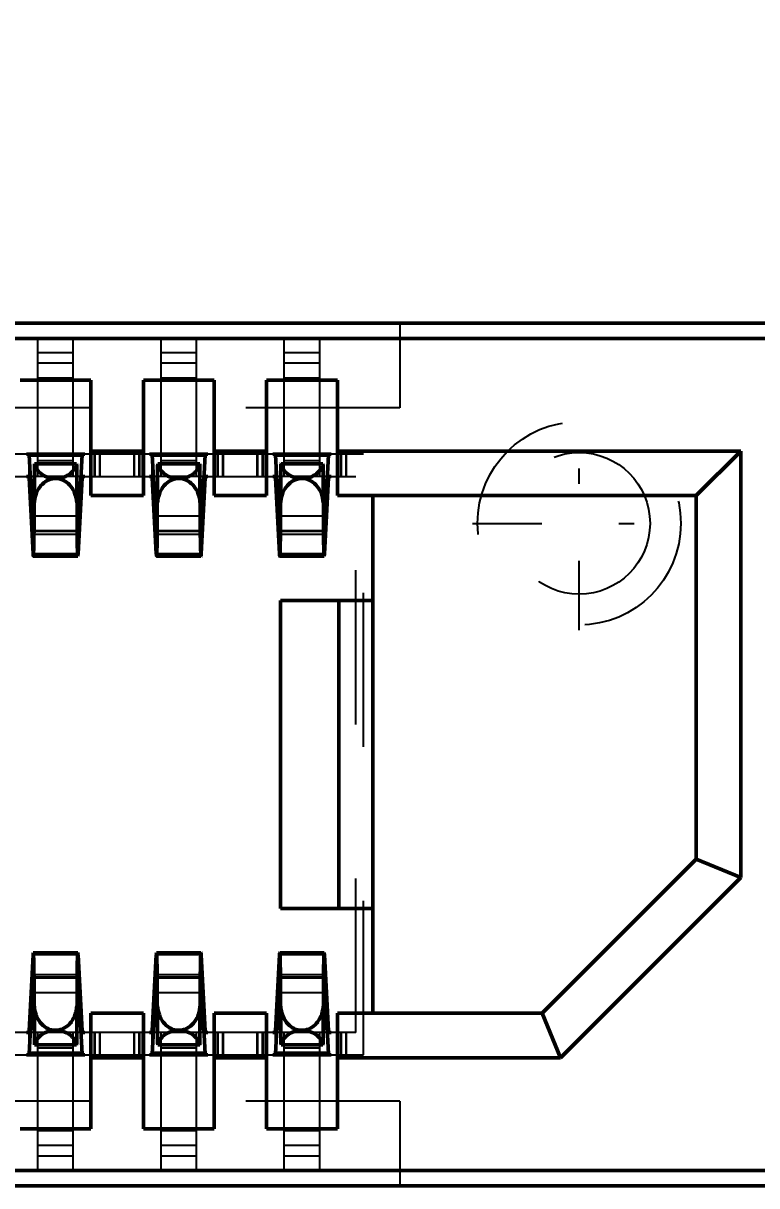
# Model space of a CAD drawing. Header units: millimetres. Extents: x -27 to 31.5, y -2.8 to 12.3.
# Drawn here: x 21.79 to 26.55, y -2.8 to 4.75 of the extents above; entities that cross this region are included whole.
import ezdxf

# ---------------------------------------------------------------- set-up
doc = ezdxf.new("R2010")
doc.units = ezdxf.units.MM
doc.linetypes.add('Center', pattern=[1.5, 0.45, -0.5, 0.05, -0.5])
doc.linetypes.add('Dashed', pattern=[2, 1, -1])
for name, color, linetype, lineweight in [('AM_0', 7, 'Continuous', 50), ('AM_4', 3, 'Continuous', 25), ('AM_5', 3, 'Continuous', 25), ('AM_7', 7, 'Center', 25), ('AM_9', 6, 'Dashed', 25)]:
    doc.layers.add(name, color=color, linetype=linetype, lineweight=lineweight)
doc.dimstyles.new('ISO-25', dxfattribs={"dimtxt": 2.5, "dimasz": 2.5, "dimexe": 1.25, "dimexo": 0.625, "dimtad": 1, "dimtxsty": 'Standard', "dimcen": 2.5, "dimadec": 0, "dimazin": 0, "dimtfac": 1, "dimtmove": 0, "dimatfit": 3, "dimfxl": 1, "dimarcsym": 0})

# ---------------------------------------------------------------- blocks, each defined once
blk = doc.blocks.new('1_ERF8_C_211_05_0_060PN_0_in_ERF8_060_05_0_L_DV_TR_4')
at = {"layer": 'AM_0'}
for p, q in [((22.182, 1.95), (21.8104, 1.95)), ((21.8183, 1.95), (21.8172, 1.95)), ((21.8278, 1.9438), (21.8545, 1.447)), ((22.1455, 1.447), (22.1722, 1.9438)), ((22.1828, 1.95), (22.1817, 1.95)), ((22.1896, 1.95), (22.1828, 1.95)), ((22.9896, 1.95), (22.6104, 1.95)), ((22.6183, 1.95), (22.6172, 1.95)), ((22.6278, 1.9438), (22.6545, 1.447)), ((22.9455, 1.447), (22.9722, 1.9438)), ((22.9828, 1.95), (22.9817, 1.95)), ((23.782, 1.95), (23.4104, 1.95)), ((23.4183, 1.95), (23.4172, 1.95)), ((23.4278, 1.9438), (23.4545, 1.447)), ((23.7455, 1.447), (23.7722, 1.9438)), ((23.7828, 1.95), (23.7817, 1.95)), ((23.7896, 1.95), (23.7828, 1.95)), ((21.8588, 1.547), (21.8625, 1.8698)), ((21.8604, 1.4519), (21.8625, 1.8698)), ((22.1359, 1.886), (21.8641, 1.886)), ((22.1375, 1.8698), (22.1412, 1.547)), ((22.1396, 1.4519), (22.1375, 1.8698)), ((22.6588, 1.547), (22.6625, 1.8698)), ((22.6604, 1.4519), (22.6625, 1.8698)), ((22.9359, 1.886), (22.6641, 1.886)), ((22.9375, 1.8698), (22.9412, 1.547)), ((22.9396, 1.4519), (22.9375, 1.8698)), ((23.4588, 1.547), (23.4625, 1.8698)), ((23.4625, 1.8698), (23.4604, 1.4519)), ((23.7359, 1.886), (23.4641, 1.886)), ((23.7375, 1.8698), (23.7412, 1.547)), ((23.7396, 1.4519), (23.7375, 1.8698)), ((21.8104, 1.805), (21.8249, 1.805)), ((21.854, 1.302), (21.8278, 1.7948)), ((22.0081, 1.791), (21.9919, 1.791)), ((22.1722, 1.7948), (22.146, 1.302)), ((22.1751, 1.805), (22.1896, 1.805)), ((22.6104, 1.805), (22.6249, 1.805)), ((22.654, 1.302), (22.6278, 1.7948)), ((22.8081, 1.791), (22.7919, 1.791)), ((22.9722, 1.7948), (22.946, 1.302)), ((22.9751, 1.805), (22.9896, 1.805)), ((23.4104, 1.805), (23.4249, 1.805)), ((23.454, 1.302), (23.4278, 1.7948)), ((23.6081, 1.791), (23.5919, 1.791)), ((23.7722, 1.7948), (23.746, 1.302)), ((23.7751, 1.805), (23.7896, 1.805)), ((21.8571, 1.447), (21.8545, 1.447)), ((22.1455, 1.447), (22.1429, 1.447)), ((22.6571, 1.447), (22.6545, 1.447)), ((22.9455, 1.447), (22.9429, 1.447)), ((23.4571, 1.447), (23.4545, 1.447)), ((23.7455, 1.447), (23.7429, 1.447)), ((22.1444, 1.288), (21.8556, 1.288)), ((22.9444, 1.288), (22.6556, 1.288)), ((23.7444, 1.288), (23.4556, 1.288)), ((21.8278, -1.7948), (21.854, -1.302)), ((22.1444, -1.288), (21.8556, -1.288)), ((22.146, -1.302), (22.1722, -1.7948)), ((22.6278, -1.7948), (22.654, -1.302)), ((22.9444, -1.288), (22.6556, -1.288)), ((22.946, -1.302), (22.9722, -1.7948)), ((23.4278, -1.7948), (23.454, -1.302)), ((23.7444, -1.288), (23.4556, -1.288)), ((23.746, -1.302), (23.7722, -1.7948)), ((21.8545, -1.447), (21.8278, -1.9438)), ((21.8571, -1.447), (21.8545, -1.447)), ((21.8604, -1.4519), (21.8625, -1.8698)), ((22.1375, -1.8698), (22.1396, -1.4519)), ((22.1455, -1.447), (22.1429, -1.447)), ((22.1722, -1.9438), (22.1455, -1.447)), ((22.6545, -1.447), (22.6278, -1.9438)), ((22.6571, -1.447), (22.6545, -1.447)), ((22.6604, -1.4519), (22.6625, -1.8698)), ((22.9375, -1.8698), (22.9396, -1.4519)), ((22.9455, -1.447), (22.9429, -1.447)), ((22.9722, -1.9438), (22.9455, -1.447)), ((23.4545, -1.447), (23.4278, -1.9438)), ((23.4571, -1.447), (23.4545, -1.447)), ((23.4625, -1.8698), (23.4604, -1.4519)), ((23.7375, -1.8698), (23.7396, -1.4519)), ((23.7455, -1.447), (23.7429, -1.447)), ((23.7722, -1.9438), (23.7455, -1.447)), ((21.8625, -1.8698), (21.8588, -1.547)), ((22.1412, -1.547), (22.1375, -1.8698)), ((22.6625, -1.8698), (22.6588, -1.547)), ((22.9412, -1.547), (22.9375, -1.8698)), ((23.4625, -1.8698), (23.4588, -1.547)), ((23.7412, -1.547), (23.7375, -1.8698)), ((21.8249, -1.805), (21.8104, -1.805)), ((22.0081, -1.791), (21.9919, -1.791)), ((22.1896, -1.805), (22.1751, -1.805)), ((22.6249, -1.805), (22.6104, -1.805)), ((22.8081, -1.791), (22.7919, -1.791)), ((22.9896, -1.805), (22.9751, -1.805)), ((23.4249, -1.805), (23.4104, -1.805)), ((23.6081, -1.791), (23.5919, -1.791)), ((23.7896, -1.805), (23.7751, -1.805)), ((22.1359, -1.886), (21.8641, -1.886)), ((22.9359, -1.886), (22.6641, -1.886)), ((23.7359, -1.886), (23.4641, -1.886)), ((21.8104, -1.95), (22.1896, -1.95)), ((21.8172, -1.95), (21.8183, -1.95)), ((22.1817, -1.95), (22.1828, -1.95)), ((22.6104, -1.95), (22.9896, -1.95)), ((22.6172, -1.95), (22.6183, -1.95)), ((22.9817, -1.95), (22.9828, -1.95)), ((23.4104, -1.95), (23.4172, -1.95)), ((23.4172, -1.95), (23.4183, -1.95)), ((23.418, -1.95), (23.7896, -1.95)), ((23.7817, -1.95), (23.7828, -1.95))]:
    blk.add_line(p, q, dxfattribs=at)
for points in [[(21.8278, 1.9438), (21.825, 1.9486), (21.8183, 1.95)], [(22.1817, 1.95), (22.1752, 1.9487), (22.1722, 1.9438)], [(22.6278, 1.9438), (22.625, 1.9486), (22.6183, 1.95)], [(22.9817, 1.95), (22.9752, 1.9487), (22.9722, 1.9438)], [(23.4278, 1.9438), (23.425, 1.9486), (23.4183, 1.95)], [(23.7817, 1.95), (23.7752, 1.9487), (23.7722, 1.9438)], [(21.8625, 1.8698), (21.8638, 1.8842), (21.8641, 1.886)], [(21.8641, 1.886), (21.8665, 1.8763), (21.87, 1.8668), (21.8745, 1.8576), (21.88, 1.8487), (21.8863, 1.8403), (21.8936, 1.8323), (21.9016, 1.825), (21.9104, 1.8182), (21.9198, 1.812), (21.9299, 1.8066), (21.9405, 1.802), (21.9516, 1.7981), (21.963, 1.795), (21.9747, 1.7927), (21.9866, 1.7913), (21.9919, 1.791)], [(22.0081, 1.791), (22.0201, 1.792), (22.0319, 1.7939), (22.0435, 1.7966), (22.0547, 1.8002), (22.0655, 1.8045), (22.0758, 1.8096), (22.0856, 1.8154), (22.0947, 1.8219), (22.103, 1.829), (22.1106, 1.8367), (22.1174, 1.845), (22.1232, 1.8536), (22.1281, 1.8627), (22.1321, 1.8721), (22.135, 1.8817), (22.1359, 1.886)], [(22.1359, 1.886), (22.1374, 1.8716), (22.1375, 1.8698)], [(22.6625, 1.8698), (22.6638, 1.8842), (22.6641, 1.886)], [(22.6641, 1.886), (22.6665, 1.8763), (22.67, 1.8668), (22.6745, 1.8576), (22.68, 1.8487), (22.6863, 1.8403), (22.6936, 1.8323), (22.7016, 1.825), (22.7104, 1.8182), (22.7198, 1.812), (22.7299, 1.8066), (22.7405, 1.802), (22.7516, 1.7981), (22.763, 1.795), (22.7747, 1.7927), (22.7866, 1.7913), (22.7919, 1.791)], [(22.8081, 1.791), (22.8201, 1.792), (22.8319, 1.7939), (22.8435, 1.7966), (22.8547, 1.8002), (22.8655, 1.8045), (22.8758, 1.8096), (22.8856, 1.8154), (22.8947, 1.8219), (22.903, 1.829), (22.9106, 1.8367), (22.9174, 1.845), (22.9232, 1.8536), (22.9281, 1.8627), (22.9321, 1.8721), (22.935, 1.8817), (22.9359, 1.886)], [(22.9359, 1.886), (22.9374, 1.8716), (22.9375, 1.8698)], [(23.4625, 1.8698), (23.4638, 1.8842), (23.4641, 1.886)], [(23.4641, 1.886), (23.4665, 1.8763), (23.47, 1.8668), (23.4745, 1.8576), (23.48, 1.8487), (23.4863, 1.8403), (23.4936, 1.8323), (23.5016, 1.825), (23.5104, 1.8182), (23.5198, 1.812), (23.5299, 1.8066), (23.5405, 1.802), (23.5516, 1.7981), (23.563, 1.795), (23.5747, 1.7927), (23.5866, 1.7913), (23.5919, 1.791)], [(23.6081, 1.791), (23.6201, 1.792), (23.6319, 1.7939), (23.6435, 1.7966), (23.6547, 1.8002), (23.6655, 1.8045), (23.6758, 1.8096), (23.6856, 1.8154), (23.6947, 1.8219), (23.703, 1.829), (23.7106, 1.8367), (23.7174, 1.845), (23.7232, 1.8536), (23.7281, 1.8627), (23.7321, 1.8721), (23.735, 1.8817), (23.7359, 1.886)], [(23.7359, 1.886), (23.7374, 1.8716), (23.7375, 1.8698)], [(21.8249, 1.805), (21.8274, 1.7978), (21.8278, 1.7948)], [(21.9919, 1.791), (21.9799, 1.7895), (21.9681, 1.7867), (21.9565, 1.7828), (21.9453, 1.7775), (21.9345, 1.7712), (21.9242, 1.7637), (21.9144, 1.7551), (21.9053, 1.7456), (21.897, 1.7351), (21.8894, 1.7238), (21.8826, 1.7117), (21.8768, 1.6989), (21.8719, 1.6856), (21.8679, 1.6718), (21.865, 1.6576), (21.8631, 1.6432), (21.8625, 1.6351)], [(22.1375, 1.6351), (22.1362, 1.6496), (22.1338, 1.6639), (22.1304, 1.6779), (22.1261, 1.6915), (22.1207, 1.7046), (22.1145, 1.7171), (22.1074, 1.7288), (22.0994, 1.7398), (22.0908, 1.7499), (22.0814, 1.759), (22.0714, 1.7671), (22.0608, 1.7741), (22.0498, 1.78), (22.0384, 1.7847), (22.0267, 1.7881), (22.0149, 1.7903), (22.0081, 1.791)], [(22.1722, 1.7948), (22.1738, 1.802), (22.1751, 1.805)], [(22.6249, 1.805), (22.6274, 1.7978), (22.6278, 1.7948)], [(22.7919, 1.791), (22.7799, 1.7895), (22.7681, 1.7867), (22.7565, 1.7828), (22.7453, 1.7775), (22.7345, 1.7712), (22.7242, 1.7637), (22.7144, 1.7551), (22.7053, 1.7456), (22.697, 1.7351), (22.6894, 1.7238), (22.6826, 1.7117), (22.6768, 1.6989), (22.6719, 1.6856), (22.6679, 1.6718), (22.665, 1.6576), (22.6631, 1.6432), (22.6625, 1.6351)], [(22.9375, 1.6351), (22.9362, 1.6496), (22.9338, 1.6639), (22.9304, 1.6779), (22.9261, 1.6915), (22.9207, 1.7046), (22.9145, 1.7171), (22.9074, 1.7288), (22.8994, 1.7398), (22.8908, 1.7499), (22.8814, 1.759), (22.8714, 1.7671), (22.8608, 1.7741), (22.8498, 1.78), (22.8384, 1.7847), (22.8267, 1.7881), (22.8149, 1.7903), (22.8081, 1.791)], [(22.9722, 1.7948), (22.9738, 1.802), (22.9751, 1.805)], [(23.4249, 1.805), (23.4274, 1.7978), (23.4278, 1.7948)], [(23.5919, 1.791), (23.5799, 1.7895), (23.5681, 1.7867), (23.5565, 1.7828), (23.5453, 1.7775), (23.5345, 1.7712), (23.5242, 1.7637), (23.5144, 1.7551), (23.5053, 1.7456), (23.497, 1.7351), (23.4894, 1.7238), (23.4826, 1.7117), (23.4768, 1.6989), (23.4719, 1.6856), (23.4679, 1.6718), (23.465, 1.6576), (23.4631, 1.6432), (23.4625, 1.6351)], [(23.7375, 1.6351), (23.7362, 1.6496), (23.7338, 1.6639), (23.7304, 1.6779), (23.7261, 1.6915), (23.7207, 1.7046), (23.7145, 1.7171), (23.7074, 1.7288), (23.6994, 1.7398), (23.6908, 1.7499), (23.6814, 1.759), (23.6714, 1.7671), (23.6608, 1.7741), (23.6498, 1.78), (23.6384, 1.7847), (23.6267, 1.7881), (23.6149, 1.7903), (23.6081, 1.791)], [(23.7722, 1.7948), (23.7738, 1.802), (23.7751, 1.805)], [(21.8588, 1.547), (21.8586, 1.5288), (21.8584, 1.5118), (21.8582, 1.4961), (21.8579, 1.4819), (21.8577, 1.4693), (21.8574, 1.4582), (21.8571, 1.449), (21.8568, 1.4415), (21.8565, 1.4359), (21.8562, 1.4322), (21.8559, 1.4304), (21.8558, 1.4302)], [(22.1442, 1.4302), (22.1439, 1.4312), (22.1436, 1.4341), (22.1433, 1.4389), (22.143, 1.4457), (22.1427, 1.4542), (22.1424, 1.4645), (22.1422, 1.4765), (22.1419, 1.4901), (22.1417, 1.5052), (22.1415, 1.5217), (22.1413, 1.5394), (22.1412, 1.547)], [(22.6588, 1.547), (22.6586, 1.5288), (22.6584, 1.5118), (22.6582, 1.4961), (22.6579, 1.4819), (22.6577, 1.4693), (22.6574, 1.4582), (22.6571, 1.449), (22.6568, 1.4415), (22.6565, 1.4359), (22.6562, 1.4322), (22.6559, 1.4304), (22.6558, 1.4302)], [(22.9442, 1.4302), (22.9439, 1.4312), (22.9436, 1.4341), (22.9433, 1.4389), (22.943, 1.4457), (22.9427, 1.4542), (22.9424, 1.4645), (22.9422, 1.4765), (22.9419, 1.4901), (22.9417, 1.5052), (22.9415, 1.5217), (22.9413, 1.5394), (22.9412, 1.547)], [(23.4588, 1.547), (23.4586, 1.5288), (23.4584, 1.5118), (23.4582, 1.4961), (23.4579, 1.4819), (23.4577, 1.4693), (23.4574, 1.4582), (23.4571, 1.449), (23.4568, 1.4415), (23.4565, 1.4359), (23.4562, 1.4322), (23.4559, 1.4304), (23.4558, 1.4302)], [(23.7442, 1.4302), (23.7439, 1.4312), (23.7436, 1.4341), (23.7433, 1.4389), (23.743, 1.4457), (23.7427, 1.4542), (23.7424, 1.4645), (23.7422, 1.4765), (23.7419, 1.4901), (23.7417, 1.5052), (23.7415, 1.5217), (23.7413, 1.5394), (23.7412, 1.547)], [(21.8558, 1.4302), (21.8555, 1.4312), (21.8552, 1.4341), (21.8549, 1.4389), (21.8546, 1.4457), (21.8545, 1.447)], [(21.8604, 1.4519), (21.86, 1.4227), (21.8596, 1.396), (21.8592, 1.3718), (21.8588, 1.3504), (21.8583, 1.3319), (21.8578, 1.3166), (21.8572, 1.3044), (21.8567, 1.2956), (21.8562, 1.2901), (21.8556, 1.288), (21.8556, 1.288)], [(22.1444, 1.288), (22.1439, 1.2897), (22.1433, 1.2948), (22.1428, 1.3032), (22.1423, 1.315), (22.1418, 1.33), (22.1413, 1.3481), (22.1408, 1.3692), (22.1404, 1.393), (22.14, 1.4195), (22.1396, 1.4484), (22.1396, 1.4519)], [(22.1455, 1.447), (22.1452, 1.44), (22.1449, 1.4348), (22.1446, 1.4316), (22.1443, 1.4302), (22.1442, 1.4302)], [(22.6558, 1.4302), (22.6555, 1.4312), (22.6552, 1.4341), (22.6549, 1.4389), (22.6546, 1.4457), (22.6545, 1.447)], [(22.6604, 1.4519), (22.66, 1.4227), (22.6596, 1.396), (22.6592, 1.3718), (22.6588, 1.3504), (22.6583, 1.3319), (22.6578, 1.3166), (22.6572, 1.3044), (22.6567, 1.2956), (22.6562, 1.2901), (22.6556, 1.288), (22.6556, 1.288)], [(22.9444, 1.288), (22.9439, 1.2897), (22.9433, 1.2948), (22.9428, 1.3032), (22.9423, 1.315), (22.9418, 1.33), (22.9413, 1.3481), (22.9408, 1.3692), (22.9404, 1.393), (22.94, 1.4195), (22.9396, 1.4484), (22.9396, 1.4519)], [(22.9455, 1.447), (22.9452, 1.44), (22.9449, 1.4348), (22.9446, 1.4316), (22.9443, 1.4302), (22.9442, 1.4302)], [(23.4558, 1.4302), (23.4555, 1.4312), (23.4552, 1.4341), (23.4549, 1.4389), (23.4546, 1.4457), (23.4545, 1.447)], [(23.4604, 1.4519), (23.46, 1.4227), (23.4596, 1.396), (23.4592, 1.3718), (23.4588, 1.3504), (23.4583, 1.3319), (23.4578, 1.3166), (23.4572, 1.3044), (23.4567, 1.2956), (23.4562, 1.2901), (23.4556, 1.288), (23.4556, 1.288)], [(23.7444, 1.288), (23.7439, 1.2897), (23.7433, 1.2948), (23.7428, 1.3032), (23.7423, 1.315), (23.7418, 1.33), (23.7413, 1.3481), (23.7408, 1.3692), (23.7404, 1.393), (23.74, 1.4195), (23.7396, 1.4484), (23.7396, 1.4519)], [(23.7455, 1.447), (23.7452, 1.44), (23.7449, 1.4348), (23.7446, 1.4316), (23.7443, 1.4302), (23.7442, 1.4302)], [(21.8556, 1.288), (21.855, 1.2896), (21.8545, 1.2946), (21.854, 1.302)], [(22.146, 1.302), (22.1455, 1.294), (22.1449, 1.2893), (22.1444, 1.288)], [(22.6556, 1.288), (22.655, 1.2896), (22.6545, 1.2946), (22.654, 1.302)], [(22.946, 1.302), (22.9455, 1.294), (22.9449, 1.2893), (22.9444, 1.288)], [(23.4556, 1.288), (23.455, 1.2896), (23.4545, 1.2946), (23.454, 1.302)], [(23.746, 1.302), (23.7455, 1.294), (23.7449, 1.2893), (23.7444, 1.288)], [(21.854, -1.302), (21.8545, -1.294), (21.8551, -1.2893), (21.8556, -1.288)], [(21.8556, -1.288), (21.8561, -1.2897), (21.8567, -1.2948), (21.8572, -1.3032), (21.8577, -1.315), (21.8582, -1.33), (21.8587, -1.3481), (21.8592, -1.3692), (21.8596, -1.393), (21.86, -1.4195), (21.8604, -1.4484), (21.8604, -1.4519)], [(22.1396, -1.4519), (22.14, -1.4227), (22.1404, -1.396), (22.1408, -1.3718), (22.1412, -1.3504), (22.1417, -1.3319), (22.1422, -1.3166), (22.1428, -1.3044), (22.1433, -1.2956), (22.1438, -1.2901), (22.1444, -1.288), (22.1444, -1.288)], [(22.1444, -1.288), (22.145, -1.2896), (22.1455, -1.2946), (22.146, -1.302)], [(22.654, -1.302), (22.6545, -1.294), (22.6551, -1.2893), (22.6556, -1.288)], [(22.6556, -1.288), (22.6561, -1.2897), (22.6567, -1.2948), (22.6572, -1.3032), (22.6577, -1.315), (22.6582, -1.33), (22.6587, -1.3481), (22.6592, -1.3692), (22.6596, -1.393), (22.66, -1.4195), (22.6604, -1.4484), (22.6604, -1.4519)], [(22.9396, -1.4519), (22.94, -1.4227), (22.9404, -1.396), (22.9408, -1.3718), (22.9412, -1.3504), (22.9417, -1.3319), (22.9422, -1.3166), (22.9428, -1.3044), (22.9433, -1.2956), (22.9438, -1.2901), (22.9444, -1.288), (22.9444, -1.288)], [(22.9444, -1.288), (22.945, -1.2896), (22.9455, -1.2946), (22.946, -1.302)], [(23.454, -1.302), (23.4545, -1.294), (23.4551, -1.2893), (23.4556, -1.288)], [(23.4556, -1.288), (23.4561, -1.2897), (23.4567, -1.2948), (23.4572, -1.3032), (23.4577, -1.315), (23.4582, -1.33), (23.4587, -1.3481), (23.4592, -1.3692), (23.4596, -1.393), (23.46, -1.4195), (23.4604, -1.4484), (23.4604, -1.4519)], [(23.7396, -1.4519), (23.74, -1.4227), (23.7404, -1.396), (23.7408, -1.3718), (23.7412, -1.3504), (23.7417, -1.3319), (23.7422, -1.3166), (23.7428, -1.3044), (23.7433, -1.2956), (23.7438, -1.2901), (23.7444, -1.288), (23.7444, -1.288)], [(23.7444, -1.288), (23.745, -1.2896), (23.7455, -1.2946), (23.746, -1.302)], [(21.8545, -1.447), (21.8548, -1.44), (21.8551, -1.4348), (21.8554, -1.4316), (21.8557, -1.4302), (21.8558, -1.4302)], [(21.8558, -1.4302), (21.8561, -1.4312), (21.8564, -1.4341), (21.8567, -1.4389), (21.857, -1.4457), (21.8573, -1.4542), (21.8576, -1.4645), (21.8578, -1.4765), (21.8581, -1.4901), (21.8583, -1.5052), (21.8585, -1.5217), (21.8587, -1.5394), (21.8588, -1.547)], [(22.1412, -1.547), (22.1414, -1.5288), (22.1416, -1.5118), (22.1418, -1.4961), (22.1421, -1.4819), (22.1423, -1.4693), (22.1426, -1.4582), (22.1429, -1.449), (22.1432, -1.4415), (22.1435, -1.4359), (22.1438, -1.4322), (22.1441, -1.4304), (22.1442, -1.4302)], [(22.1442, -1.4302), (22.1445, -1.4312), (22.1448, -1.4341), (22.1451, -1.4389), (22.1454, -1.4457), (22.1455, -1.447)], [(22.6545, -1.447), (22.6548, -1.44), (22.6551, -1.4348), (22.6554, -1.4316), (22.6557, -1.4302), (22.6558, -1.4302)], [(22.6558, -1.4302), (22.6561, -1.4312), (22.6564, -1.4341), (22.6567, -1.4389), (22.657, -1.4457), (22.6573, -1.4542), (22.6576, -1.4645), (22.6578, -1.4765), (22.6581, -1.4901), (22.6583, -1.5052), (22.6585, -1.5217), (22.6587, -1.5394), (22.6588, -1.547)], [(22.9412, -1.547), (22.9414, -1.5288), (22.9416, -1.5118), (22.9418, -1.4961), (22.9421, -1.4819), (22.9423, -1.4693), (22.9426, -1.4582), (22.9429, -1.449), (22.9432, -1.4415), (22.9435, -1.4359), (22.9438, -1.4322), (22.9441, -1.4304), (22.9442, -1.4302)], [(22.9442, -1.4302), (22.9445, -1.4312), (22.9448, -1.4341), (22.9451, -1.4389), (22.9454, -1.4457), (22.9455, -1.447)], [(23.4545, -1.447), (23.4548, -1.44), (23.4551, -1.4348), (23.4554, -1.4316), (23.4557, -1.4302), (23.4558, -1.4302)], [(23.4558, -1.4302), (23.4561, -1.4312), (23.4564, -1.4341), (23.4567, -1.4389), (23.457, -1.4457), (23.4573, -1.4542), (23.4576, -1.4645), (23.4578, -1.4765), (23.4581, -1.4901), (23.4583, -1.5052), (23.4585, -1.5217), (23.4587, -1.5394), (23.4588, -1.547)], [(23.7412, -1.547), (23.7414, -1.5288), (23.7416, -1.5118), (23.7418, -1.4961), (23.7421, -1.4819), (23.7423, -1.4693), (23.7426, -1.4582), (23.7429, -1.449), (23.7432, -1.4415), (23.7435, -1.4359), (23.7438, -1.4322), (23.7441, -1.4304), (23.7442, -1.4302)], [(23.7442, -1.4302), (23.7445, -1.4312), (23.7448, -1.4341), (23.7451, -1.4389), (23.7454, -1.4457), (23.7455, -1.447)], [(21.8625, -1.6351), (21.8638, -1.6496), (21.8662, -1.6639), (21.8696, -1.6779), (21.8739, -1.6915), (21.8793, -1.7046), (21.8855, -1.7171), (21.8926, -1.7288), (21.9006, -1.7398), (21.9092, -1.7499), (21.9186, -1.759), (21.9286, -1.7671), (21.9392, -1.7741), (21.9502, -1.78), (21.9616, -1.7847), (21.9733, -1.7881), (21.9851, -1.7903), (21.9919, -1.791)], [(22.0081, -1.791), (22.0201, -1.7895), (22.0319, -1.7867), (22.0435, -1.7828), (22.0547, -1.7775), (22.0655, -1.7712), (22.0758, -1.7637), (22.0856, -1.7551), (22.0947, -1.7456), (22.103, -1.7351), (22.1106, -1.7238), (22.1174, -1.7117), (22.1232, -1.6989), (22.1281, -1.6856), (22.1321, -1.6718), (22.135, -1.6576), (22.1369, -1.6432), (22.1375, -1.6351)], [(22.6625, -1.6351), (22.6638, -1.6496), (22.6662, -1.6639), (22.6696, -1.6779), (22.6739, -1.6915), (22.6793, -1.7046), (22.6855, -1.7171), (22.6926, -1.7288), (22.7006, -1.7398), (22.7092, -1.7499), (22.7186, -1.759), (22.7286, -1.7671), (22.7392, -1.7741), (22.7502, -1.78), (22.7616, -1.7847), (22.7733, -1.7881), (22.7851, -1.7903), (22.7919, -1.791)], [(22.8081, -1.791), (22.8201, -1.7895), (22.8319, -1.7867), (22.8435, -1.7828), (22.8547, -1.7775), (22.8655, -1.7712), (22.8758, -1.7637), (22.8856, -1.7551), (22.8947, -1.7456), (22.903, -1.7351), (22.9106, -1.7238), (22.9174, -1.7117), (22.9232, -1.6989), (22.9281, -1.6856), (22.9321, -1.6718), (22.935, -1.6576), (22.9369, -1.6432), (22.9375, -1.6351)], [(23.4625, -1.6351), (23.4638, -1.6496), (23.4662, -1.6639), (23.4696, -1.6779), (23.4739, -1.6915), (23.4793, -1.7046), (23.4855, -1.7171), (23.4926, -1.7288), (23.5006, -1.7398), (23.5092, -1.7499), (23.5186, -1.759), (23.5286, -1.7671), (23.5392, -1.7741), (23.5502, -1.78), (23.5616, -1.7847), (23.5733, -1.7881), (23.5851, -1.7903), (23.5919, -1.791)], [(23.6081, -1.791), (23.6201, -1.7895), (23.6319, -1.7867), (23.6435, -1.7828), (23.6547, -1.7775), (23.6655, -1.7712), (23.6758, -1.7637), (23.6856, -1.7551), (23.6947, -1.7456), (23.703, -1.7351), (23.7106, -1.7238), (23.7174, -1.7117), (23.7232, -1.6989), (23.7281, -1.6856), (23.7321, -1.6718), (23.735, -1.6576), (23.7369, -1.6432), (23.7375, -1.6351)], [(21.8278, -1.7948), (21.8262, -1.802), (21.8249, -1.805)], [(21.9919, -1.791), (21.9799, -1.792), (21.9681, -1.7939), (21.9565, -1.7966), (21.9453, -1.8002), (21.9345, -1.8045), (21.9242, -1.8096), (21.9144, -1.8154), (21.9053, -1.8219), (21.897, -1.829), (21.8894, -1.8367), (21.8826, -1.845), (21.8768, -1.8536), (21.8719, -1.8627), (21.8679, -1.8721), (21.865, -1.8817), (21.8641, -1.886)], [(22.1359, -1.886), (22.1335, -1.8763), (22.13, -1.8668), (22.1255, -1.8576), (22.12, -1.8487), (22.1137, -1.8403), (22.1064, -1.8323), (22.0984, -1.825), (22.0896, -1.8182), (22.0802, -1.812), (22.0701, -1.8066), (22.0595, -1.802), (22.0484, -1.7981), (22.037, -1.795), (22.0253, -1.7927), (22.0134, -1.7913), (22.0081, -1.791)], [(22.1751, -1.805), (22.1726, -1.7978), (22.1722, -1.7948)], [(22.6278, -1.7948), (22.6262, -1.802), (22.6249, -1.805)], [(22.7919, -1.791), (22.7799, -1.792), (22.7681, -1.7939), (22.7565, -1.7966), (22.7453, -1.8002), (22.7345, -1.8045), (22.7242, -1.8096), (22.7144, -1.8154), (22.7053, -1.8219), (22.697, -1.829), (22.6894, -1.8367), (22.6826, -1.845), (22.6768, -1.8536), (22.6719, -1.8627), (22.6679, -1.8721), (22.665, -1.8817), (22.6641, -1.886)], [(22.9359, -1.886), (22.9335, -1.8763), (22.93, -1.8668), (22.9255, -1.8576), (22.92, -1.8487), (22.9137, -1.8403), (22.9064, -1.8323), (22.8984, -1.825), (22.8896, -1.8182), (22.8802, -1.812), (22.8701, -1.8066), (22.8595, -1.802), (22.8484, -1.7981), (22.837, -1.795), (22.8253, -1.7927), (22.8134, -1.7913), (22.8081, -1.791)], [(22.9751, -1.805), (22.9726, -1.7978), (22.9722, -1.7948)], [(23.4278, -1.7948), (23.4262, -1.802), (23.4249, -1.805)], [(23.5919, -1.791), (23.5799, -1.792), (23.5681, -1.7939), (23.5565, -1.7966), (23.5453, -1.8002), (23.5345, -1.8045), (23.5242, -1.8096), (23.5144, -1.8154), (23.5053, -1.8219), (23.497, -1.829), (23.4894, -1.8367), (23.4826, -1.845), (23.4768, -1.8536), (23.4719, -1.8627), (23.4679, -1.8721), (23.465, -1.8817), (23.4641, -1.886)], [(23.7359, -1.886), (23.7335, -1.8763), (23.73, -1.8668), (23.7255, -1.8576), (23.72, -1.8487), (23.7137, -1.8403), (23.7064, -1.8323), (23.6984, -1.825), (23.6896, -1.8182), (23.6802, -1.812), (23.6701, -1.8066), (23.6595, -1.802), (23.6484, -1.7981), (23.637, -1.795), (23.6253, -1.7927), (23.6134, -1.7913), (23.6081, -1.791)], [(23.7751, -1.805), (23.7726, -1.7978), (23.7722, -1.7948)], [(21.8641, -1.886), (21.8626, -1.8716), (21.8625, -1.8698)], [(22.1375, -1.8698), (22.1362, -1.8842), (22.1359, -1.886)], [(22.6641, -1.886), (22.6626, -1.8716), (22.6625, -1.8698)], [(22.9375, -1.8698), (22.9362, -1.8842), (22.9359, -1.886)], [(23.4641, -1.886), (23.4626, -1.8716), (23.4625, -1.8698)], [(23.7375, -1.8698), (23.7362, -1.8842), (23.7359, -1.886)], [(21.8183, -1.95), (21.8248, -1.9487), (21.8278, -1.9438)], [(22.1722, -1.9438), (22.175, -1.9486), (22.1817, -1.95)], [(22.6183, -1.95), (22.6248, -1.9487), (22.6278, -1.9438)], [(22.9722, -1.9438), (22.975, -1.9486), (22.9817, -1.95)], [(23.4183, -1.95), (23.4248, -1.9487), (23.4278, -1.9438)], [(23.7722, -1.9438), (23.775, -1.9486), (23.7817, -1.95)]]:
    blk.add_lwpolyline(points, dxfattribs=at)
at = {"layer": 'AM_4'}
for p, q in [((21.8278, 1.7948), (21.8278, 1.9438)), ((22.1717, 1.936), (21.8283, 1.936)), ((22.1722, 1.7948), (22.1722, 1.9438)), ((22.6278, 1.7948), (22.6278, 1.9438)), ((22.9717, 1.936), (22.6283, 1.936)), ((22.9722, 1.7948), (22.9722, 1.9438)), ((23.4278, 1.7948), (23.4278, 1.9438)), ((23.7717, 1.936), (23.4283, 1.936)), ((23.7722, 1.7948), (23.7722, 1.9438)), ((22.1396, 1.4519), (21.8604, 1.4519)), ((22.9396, 1.4519), (22.6604, 1.4519)), ((23.7396, 1.4519), (23.4604, 1.4519)), ((22.1396, -1.4519), (21.8604, -1.4519)), ((22.9396, -1.4519), (22.6604, -1.4519)), ((23.7396, -1.4519), (23.4604, -1.4519)), ((21.8278, -1.9438), (21.8278, -1.7948)), ((22.1722, -1.9438), (22.1722, -1.7948)), ((22.6278, -1.9438), (22.6278, -1.7948)), ((22.9722, -1.9438), (22.9722, -1.7948)), ((23.4278, -1.9438), (23.4278, -1.7948)), ((23.7722, -1.9438), (23.7722, -1.7948)), ((22.1717, -1.936), (21.8283, -1.936)), ((22.9717, -1.936), (22.6283, -1.936)), ((23.7717, -1.936), (23.4283, -1.936))]:
    blk.add_line(p, q, dxfattribs=at)
at = {"layer": 'AM_9'}
for p, q in [((22.115, 2.705), (21.885, 2.705)), ((21.885, 1.805), (21.885, 2.705)), ((22.115, 1.805), (22.115, 2.705)), ((22.915, 2.705), (22.685, 2.705)), ((22.685, 1.805), (22.685, 2.705)), ((22.915, 1.805), (22.915, 2.705)), ((23.715, 2.705), (23.485, 2.705)), ((23.485, 1.805), (23.485, 2.705)), ((23.715, 1.805), (23.715, 2.705)), ((22.115, 2.607), (21.885, 2.607)), ((22.915, 2.607), (22.685, 2.607)), ((23.715, 2.607), (23.485, 2.607)), ((22.115, 2.539), (21.885, 2.539)), ((22.915, 2.539), (22.685, 2.539)), ((23.715, 2.539), (23.485, 2.539)), ((22.115, 2.4432), (21.885, 2.4432)), ((22.915, 2.4432), (22.685, 2.4432)), ((23.715, 2.4432), (23.485, 2.4432)), ((21.8104, 1.95), (21.3896, 1.95)), ((22.1828, 1.95), (21.8172, 1.95)), ((22.115, 1.906), (21.885, 1.906)), ((22.6104, 1.95), (22.1896, 1.95)), ((22.2362, 1.805), (22.2362, 1.95)), ((22.2524, 1.805), (22.2524, 1.95)), ((22.2562, 1.805), (22.2562, 1.95)), ((22.287, 1.805), (22.287, 1.95)), ((22.29, 1.805), (22.29, 1.95)), ((22.51, 1.805), (22.51, 1.95)), ((22.513, 1.805), (22.513, 1.95)), ((22.5438, 1.805), (22.5438, 1.95)), ((22.5476, 1.805), (22.5476, 1.95)), ((22.5638, 1.805), (22.5638, 1.95)), ((22.9828, 1.95), (22.6172, 1.95)), ((22.915, 1.906), (22.685, 1.906)), ((23.4104, 1.95), (22.9896, 1.95)), ((23.0362, 1.805), (23.0362, 1.95)), ((23.0524, 1.805), (23.0524, 1.95)), ((23.0562, 1.805), (23.0562, 1.95)), ((23.087, 1.805), (23.087, 1.95)), ((23.09, 1.805), (23.09, 1.95)), ((23.31, 1.805), (23.31, 1.95)), ((23.313, 1.805), (23.313, 1.95)), ((23.3438, 1.805), (23.3438, 1.95)), ((23.3476, 1.805), (23.3476, 1.95)), ((23.3638, 1.805), (23.3638, 1.95)), ((23.7828, 1.95), (23.4172, 1.95)), ((23.715, 1.906), (23.485, 1.906)), ((24, 1.95), (23.7896, 1.95)), ((23.8362, 1.805), (23.8362, 1.95)), ((23.8524, 1.805), (23.8524, 1.95)), ((23.8562, 1.805), (23.8562, 1.95)), ((23.887, 1.805), (23.887, 1.95)), ((23.89, 1.805), (23.89, 1.95)), ((24, -1.95), (24, 1.95)), ((21.3896, 1.805), (21.8104, 1.805)), ((22.1751, 1.805), (21.8249, 1.805)), ((22.1896, 1.805), (22.6104, 1.805)), ((22.9751, 1.805), (22.6249, 1.805)), ((22.9896, 1.805), (23.4104, 1.805)), ((23.7751, 1.805), (23.4249, 1.805)), ((23.7896, 1.805), (23.95, 1.805)), ((23.95, -1.805), (23.95, 1.805)), ((22.1412, 1.547), (21.8588, 1.547)), ((22.9412, 1.547), (22.6588, 1.547)), ((23.7412, 1.547), (23.4588, 1.547)), ((22.1429, 1.447), (21.8571, 1.447)), ((22.9429, 1.447), (22.6571, 1.447)), ((23.7429, 1.447), (23.4571, 1.447)), ((21.8558, 1.4302), (22.1442, 1.4302)), ((22.6558, 1.4302), (22.9442, 1.4302)), ((23.4558, 1.4302), (23.7442, 1.4302)), ((22.146, 1.302), (21.854, 1.302)), ((22.946, 1.302), (22.654, 1.302)), ((23.746, 1.302), (23.454, 1.302)), ((22.146, -1.302), (21.854, -1.302)), ((22.946, -1.302), (22.654, -1.302)), ((23.746, -1.302), (23.454, -1.302)), ((22.1442, -1.4302), (21.8558, -1.4302)), ((22.9442, -1.4302), (22.6558, -1.4302)), ((23.7442, -1.4302), (23.4558, -1.4302)), ((22.1429, -1.447), (21.8571, -1.447)), ((22.9429, -1.447), (22.6571, -1.447)), ((23.7429, -1.447), (23.4571, -1.447)), ((22.1412, -1.547), (21.8588, -1.547)), ((22.9412, -1.547), (22.6588, -1.547)), ((23.7412, -1.547), (23.4588, -1.547)), ((21.8104, -1.805), (21.3896, -1.805)), ((22.1751, -1.805), (21.8249, -1.805)), ((21.885, -2.705), (21.885, -1.805)), ((22.115, -2.705), (22.115, -1.805)), ((22.6104, -1.805), (22.1896, -1.805)), ((22.2362, -1.95), (22.2362, -1.805)), ((22.2524, -1.95), (22.2524, -1.805)), ((22.2562, -1.95), (22.2562, -1.805)), ((22.287, -1.95), (22.287, -1.805)), ((22.29, -1.95), (22.29, -1.805)), ((22.51, -1.95), (22.51, -1.805)), ((22.513, -1.95), (22.513, -1.805)), ((22.5438, -1.95), (22.5438, -1.805)), ((22.5476, -1.95), (22.5476, -1.805)), ((22.5638, -1.95), (22.5638, -1.805)), ((22.9751, -1.805), (22.6249, -1.805)), ((22.685, -2.705), (22.685, -1.805)), ((22.915, -2.705), (22.915, -1.805)), ((23.4104, -1.805), (22.9896, -1.805)), ((23.0362, -1.95), (23.0362, -1.805)), ((23.0524, -1.95), (23.0524, -1.805)), ((23.0562, -1.95), (23.0562, -1.805)), ((23.087, -1.95), (23.087, -1.805)), ((23.09, -1.95), (23.09, -1.805)), ((23.31, -1.95), (23.31, -1.805)), ((23.313, -1.95), (23.313, -1.805)), ((23.3438, -1.95), (23.3438, -1.805)), ((23.3476, -1.95), (23.3476, -1.805)), ((23.3638, -1.95), (23.3638, -1.805)), ((23.7751, -1.805), (23.4249, -1.805)), ((23.485, -2.705), (23.485, -1.805)), ((23.715, -2.705), (23.715, -1.805)), ((23.95, -1.805), (23.7896, -1.805)), ((23.8362, -1.95), (23.8362, -1.805)), ((23.8524, -1.95), (23.8524, -1.805)), ((23.8562, -1.95), (23.8562, -1.805)), ((23.887, -1.95), (23.887, -1.805)), ((23.89, -1.95), (23.89, -1.805)), ((21.3896, -1.95), (21.8104, -1.95)), ((22.1828, -1.95), (21.8172, -1.95)), ((22.115, -1.906), (21.885, -1.906)), ((22.1896, -1.95), (22.6104, -1.95)), ((22.9828, -1.95), (22.6172, -1.95)), ((22.915, -1.906), (22.685, -1.906)), ((22.9896, -1.95), (23.4104, -1.95)), ((23.7828, -1.95), (23.4172, -1.95)), ((23.715, -1.906), (23.485, -1.906)), ((23.7896, -1.95), (24, -1.95)), ((22.115, -2.4432), (21.885, -2.4432)), ((22.915, -2.4432), (22.685, -2.4432)), ((23.715, -2.4432), (23.485, -2.4432)), ((22.115, -2.539), (21.885, -2.539)), ((22.915, -2.539), (22.685, -2.539)), ((23.715, -2.539), (23.485, -2.539)), ((22.115, -2.607), (21.885, -2.607)), ((22.915, -2.607), (22.685, -2.607)), ((23.715, -2.607), (23.485, -2.607)), ((22.115, -2.705), (21.885, -2.705)), ((22.915, -2.705), (22.685, -2.705)), ((23.715, -2.705), (23.485, -2.705))]:
    blk.add_line(p, q, dxfattribs=at)
blk = doc.blocks.new('2_ERF8_060_05_0_DVTR_0_in_ERF8_060_05_0_L_DV_TR_4')
at = {"layer": 'AM_0'}
for p, q in [((27, 2.8), (-27, 2.8)), ((27, 2.7), (-27, 2.7)), ((22.23, 2.43), (21.77, 2.43)), ((22.23, 1.68), (22.23, 2.43)), ((22.57, 2.43), (22.57, 1.68)), ((23.03, 2.43), (22.57, 2.43)), ((23.03, 1.68), (23.03, 2.43)), ((23.37, 2.43), (23.37, 1.68)), ((23.83, 2.43), (23.37, 2.43)), ((23.83, 1.68), (23.83, 2.43)), ((22.23, 1.9687), (22.57, 1.9687)), ((23.03, 1.9687), (23.37, 1.9687)), ((23.83, 1.9687), (26.4487, 1.9687)), ((26.4487, 1.9687), (26.16, 1.68)), ((26.4487, 1.9687), (26.4487, -0.7996)), ((22.57, 1.68), (22.23, 1.68)), ((23.37, 1.68), (23.03, 1.68)), ((26.16, 1.68), (23.83, 1.68)), ((24.06, -1.68), (24.06, 1.68)), ((26.16, -0.68), (26.16, 1.68)), ((24.06, 1), (23.46, 1)), ((23.46, -1), (23.46, 1)), ((23.8404, -1), (23.8404, 1)), ((25.16, -1.68), (26.16, -0.68)), ((26.4487, -0.7996), (26.16, -0.68)), ((26.4487, -0.7996), (25.2796, -1.9687)), ((24.06, -1), (23.46, -1)), ((22.23, -2.43), (22.23, -1.68)), ((22.23, -1.68), (22.57, -1.68)), ((22.57, -1.68), (22.57, -2.43)), ((23.03, -2.43), (23.03, -1.68)), ((23.03, -1.68), (23.37, -1.68)), ((23.37, -1.68), (23.37, -2.43)), ((23.83, -2.43), (23.83, -1.68)), ((23.83, -1.68), (25.16, -1.68)), ((25.2796, -1.9687), (25.16, -1.68)), ((22.57, -1.9687), (22.23, -1.9687)), ((23.37, -1.9687), (23.03, -1.9687)), ((25.2796, -1.9687), (23.83, -1.9687)), ((21.77, -2.43), (22.23, -2.43)), ((22.57, -2.43), (23.03, -2.43)), ((23.37, -2.43), (23.83, -2.43)), ((-25.55, -2.7), (27, -2.7)), ((-25.45, -2.8), (27, -2.8))]:
    blk.add_line(p, q, dxfattribs=at)
at = {"layer": 'AM_7'}
for p, q in [((25.4, 0.807), (25.4, 2.193)), ((24.707, 1.5), (26.093, 1.5))]:
    blk.add_line(p, q, dxfattribs=at)
at = {"layer": 'AM_9'}
for p, q in [((24.235, 2.8), (24.235, 2.25)), ((24.235, 2.25), (-24.235, 2.25)), ((24.235, -2.25), (-24.235, -2.25)), ((24.235, -2.25), (24.235, -2.8))]:
    blk.add_line(p, q, dxfattribs=at)
for radius in [0.66, 0.46]:
    blk.add_circle((25.4, 1.5), radius, dxfattribs=at)
blk = doc.blocks.new('*D3')
at = {"layer": 'AM_5', "color": 0, "lineweight": -2}
for p, q in [((-27, 0), (-27, 5.8)), ((-26, 5.8), (26, 5.8)), ((27, 0), (27, 5.8))]:
    blk.add_line(p, q, dxfattribs=at)
at = {"layer": 'AM_5', "color": 0}
for points in [[(-26, 5.9667), (-26, 5.6333), (-27, 5.8)], [(26, 5.6333), (26, 5.9667), (27, 5.8)]]:
    blk.add_solid(points, dxfattribs=at)
at = {"layer": 'Defpoints', "color": 0}
for p in [(27, 5.3), (-27, 0), (27, 0)]:
    blk.add_point(p, dxfattribs=at)
at = {"layer": 'AM_5', "color": 0, "insert": (0, 6.8619), "char_height": 1, "attachment_point": 5}
blk.add_mtext('54 [2.126]', dxfattribs=at)

msp = doc.modelspace()

# ---------------------------------------------------------------- block references
for name in ['2_ERF8_060_05_0_DVTR_0_in_ERF8_060_05_0_L_DV_TR_4', '1_ERF8_C_211_05_0_060PN_0_in_ERF8_060_05_0_L_DV_TR_4']:
    msp.add_blockref(name, (0, 0))

# ---------------------------------------------------------------- dimensions: what is measured, and where the dimension line sits
at = {"layer": 'AM_5'}
dim = msp.add_linear_dim(base=(27, 5.8), p1=(-27, 0), p2=(27, 0), text='54 [2.126]', dimstyle='ISO-25', override={"dimtxt": 1, "dimasz": 1, "dimexe": 0, "dimexo": 0, "dimgap": 0.3}, dxfattribs=at)
dim.commit()
dim.dimension.update_dxf_attribs({"geometry": '*D3', "text_midpoint": (0, 5.8), "dimtype": 160})

doc.saveas('drawing.dxf')
